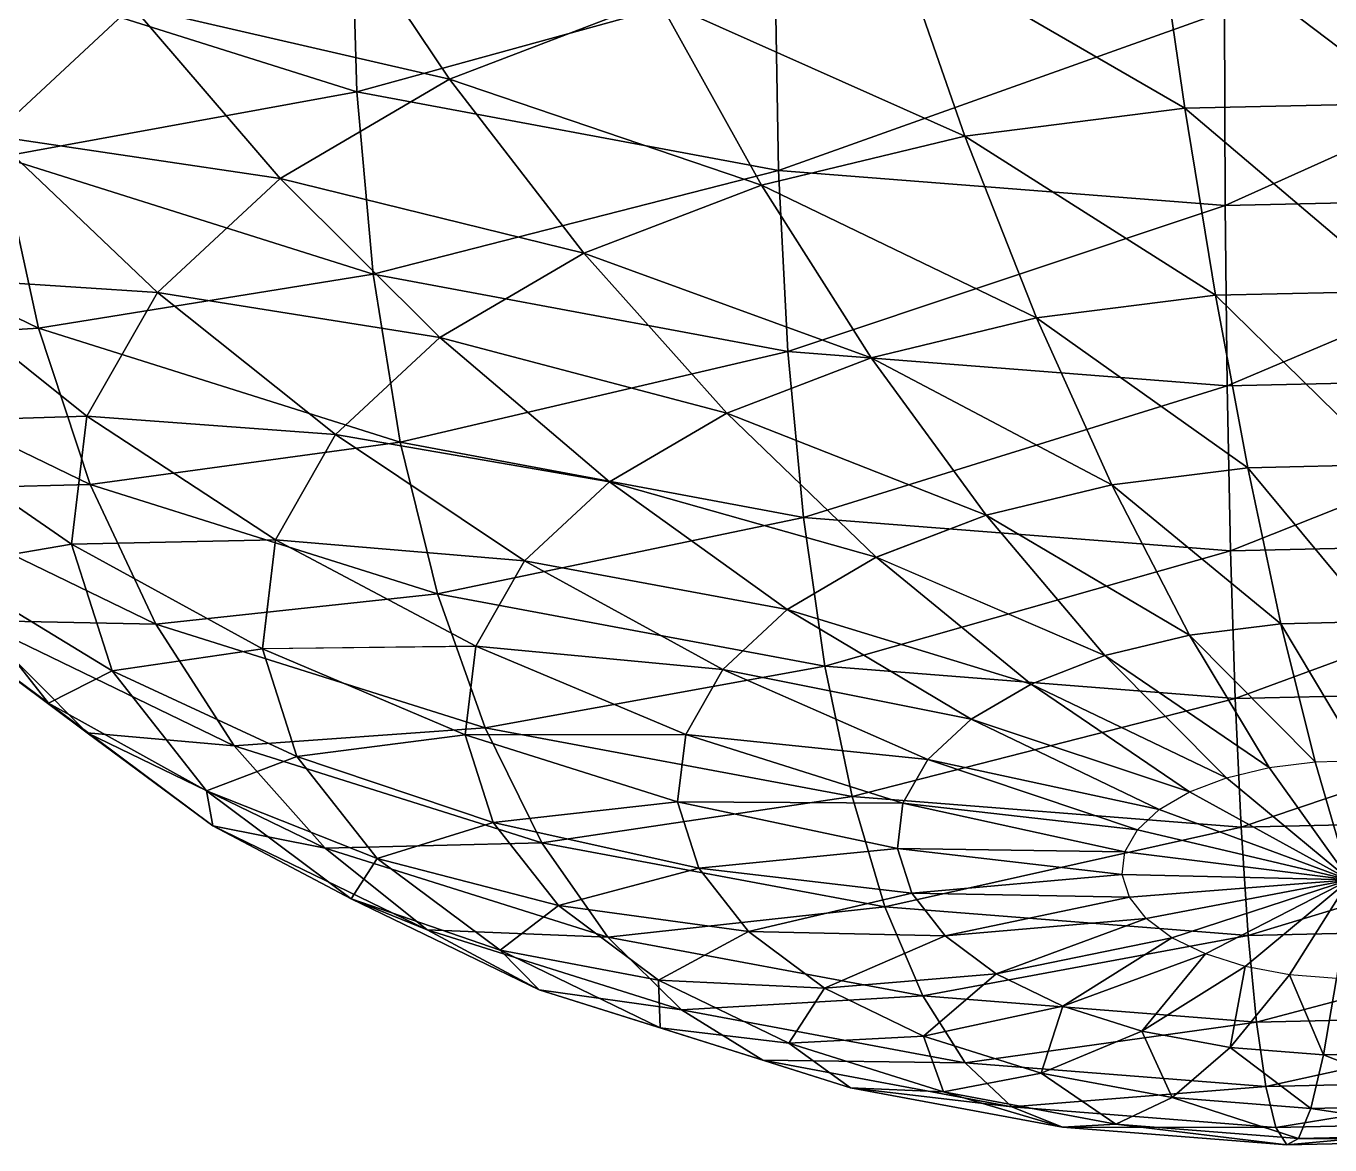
# Model space of a CAD drawing. Header units: metres. Extents: x -186 to 203, y -200 to 189.
# Drawn here: x -136.64 to -96.03, y -133.4 to -98.55 of the extents above; entities that cross this region are included whole.
import ezdxf

# ---------------------------------------------------------------- set-up
doc = ezdxf.new("R2010")
doc.units = ezdxf.units.M

msp = doc.modelspace()

# ---------------------------------------------------------------- linework, layer by layer
for points in [[(-138.12137, -96.88682, -676.1163), (-126.5093, -94.53558, -686.5946), (-126.338974, -100.59678, -682.9073), (-126.338875, -100.59668, -682.90717)], [(-123.450966, -100.20697, -582.5659), (-127.33061, -94.40828, -581.267), (-133.33722, -97.92714, -587.70825), (-133.33711, -97.92704, -587.7081)], [(-116.94937, -97.70938, -577.99414), (-127.33061, -94.40828, -581.267), (-123.450966, -100.20697, -582.5659), (-123.45087, -100.20687, -582.5658)], [(-126.338974, -100.59678, -682.9073), (-126.5093, -94.53558, -686.5946), (-113.303116, -97.003555, -691.11224), (-113.30302, -97.003456, -691.1121)], [(-100.54761, -101.11317, -576.16266), (-101.44832, -94.90059, -572.85266), (-109.50673, -95.914444, -574.7085), (-109.50663, -95.914345, -574.7084)], [(-93.468506, -100.952866, -575.8692), (-93.12633, -94.71214, -572.5077), (-101.44832, -94.90059, -572.85266), (-101.44822, -94.90049, -572.85254)], [(-93.468506, -100.952866, -575.8692), (-101.44832, -94.90059, -572.85266), (-100.54761, -101.11317, -576.16266), (-100.54751, -101.11307, -576.16254)], [(-107.40251, -101.9756, -577.74133), (-109.50673, -95.914444, -574.7085), (-116.94937, -97.70938, -577.99414), (-116.94927, -97.70928, -577.994)], [(-100.54761, -101.11317, -576.16266), (-109.50673, -95.914444, -574.7085), (-107.40251, -101.9756, -577.74133), (-107.40241, -101.9755, -577.7412)], [(-133.33722, -97.92714, -587.70825), (-142.36203, -96.69025, -595.91113), (-137.68655, -101.96783, -595.10474), (-137.68645, -101.96773, -595.1046)], [(-137.41827, -102.626205, -672.00183), (-138.12137, -96.88682, -676.1163), (-126.338974, -100.59678, -682.9073), (-126.338875, -100.59668, -682.90717)], [(-126.338974, -100.59678, -682.9073), (-113.303116, -97.003555, -691.11224), (-113.20514, -103.05122, -687.40015), (-113.20504, -103.051125, -687.4)], [(-113.20514, -103.05122, -687.40015), (-113.303116, -97.003555, -691.11224), (-99.31526, -98.10121, -693.12146), (-99.31516, -98.10111, -693.12134)], [(-113.7336, -103.50247, -580.53625), (-116.94937, -97.70938, -577.99414), (-123.450966, -100.20697, -582.5659), (-123.45087, -100.20687, -582.5658)], [(-107.40251, -101.9756, -577.74133), (-116.94937, -97.70938, -577.99414), (-113.7336, -103.50247, -580.53625), (-113.7335, -103.50237, -580.53613)], [(-99.293915, -104.142876, -689.3984), (-99.31526, -98.10121, -693.12146), (-85.15703, -97.78061, -692.5346), (-85.15693, -97.78051, -692.5345)], [(-99.293915, -104.142876, -689.3984), (-85.15703, -97.78061, -692.5346), (-85.213234, -103.82402, -688.81476), (-85.213135, -103.82392, -688.81464)], [(-128.72736, -103.29805, -588.2241), (-133.33722, -97.92714, -587.70825), (-137.68655, -101.96783, -595.10474), (-137.68645, -101.96773, -595.1046)], [(-123.450966, -100.20697, -582.5659), (-133.33722, -97.92714, -587.70825), (-128.72736, -103.29805, -588.2241), (-128.72725, -103.29795, -588.224)], [(-113.20514, -103.05122, -687.40015), (-99.31526, -98.10121, -693.12146), (-99.293915, -104.142876, -689.3984), (-99.293816, -104.14278, -689.39825)], [(-119.26418, -105.627045, -584.42523), (-123.450966, -100.20697, -582.5659), (-128.72736, -103.29805, -588.2241), (-128.72725, -103.29795, -588.224)], [(-113.7336, -103.50247, -580.53625), (-123.450966, -100.20697, -582.5659), (-119.26418, -105.627045, -584.42523), (-119.264084, -105.626945, -584.4251)], [(-137.41827, -102.626205, -672.00183), (-126.338974, -100.59678, -682.9073), (-125.82987, -106.27508, -678.681), (-125.82977, -106.27498, -678.6809)], [(-125.82987, -106.27508, -678.681), (-126.338974, -100.59678, -682.9073), (-113.20514, -103.05122, -687.40015), (-113.20504, -103.051125, -687.4)], [(-99.59069, -106.93721, -580.1033), (-100.54761, -101.11317, -576.16266), (-107.40251, -101.9756, -577.74133), (-107.40241, -101.9755, -577.7412)], [(-93.83202, -106.80681, -579.86456), (-93.468506, -100.952866, -575.8692), (-100.54761, -101.11317, -576.16266), (-100.54751, -101.11307, -576.16254)], [(-93.83202, -106.80681, -579.86456), (-100.54761, -101.11317, -576.16266), (-99.59069, -106.93721, -580.1033), (-99.59059, -106.93711, -580.10315)], [(-132.54794, -106.84752, -594.7214), (-137.68655, -101.96783, -595.10474), (-140.1885, -106.35376, -603.1331), (-140.1884, -106.35366, -603.133)], [(-128.72736, -103.29805, -588.2241), (-137.68655, -101.96783, -595.10474), (-132.54794, -106.84752, -594.7214), (-132.54784, -106.84742, -594.72125)], [(-105.16697, -107.63878, -581.38745), (-107.40251, -101.9756, -577.74133), (-113.7336, -103.50247, -580.53625), (-113.7335, -103.50237, -580.53613)], [(-99.59069, -106.93721, -580.1033), (-107.40251, -101.9756, -577.74133), (-105.16697, -107.63878, -581.38745), (-105.16687, -107.63868, -581.3873)], [(-145.73769, -103.36706, -659.05975), (-137.41827, -102.626205, -672.00183), (-136.255, -107.96047, -667.46796), (-136.2549, -107.96037, -667.46783)], [(-136.255, -107.96047, -667.46796), (-137.41827, -102.626205, -672.00183), (-125.82987, -106.27508, -678.681), (-125.82977, -106.27498, -678.6809)], [(-125.82987, -106.27508, -678.681), (-113.20514, -103.05122, -687.40015), (-112.91227, -108.68912, -683.0999), (-112.91217, -108.68902, -683.0998)], [(-112.91227, -108.68912, -683.0999), (-113.20514, -103.05122, -687.40015), (-99.293915, -104.142876, -689.3984), (-99.293816, -104.14278, -689.39825)], [(-143.75298, -108.41894, -654.4878), (-145.73769, -103.36706, -659.05975), (-136.255, -107.96047, -667.46796), (-136.2549, -107.96037, -667.46783)], [(-123.75255, -108.25647, -589.2384), (-128.72736, -103.29805, -588.2241), (-132.54794, -106.84752, -594.7214), (-132.54784, -106.84742, -594.72125)], [(-119.26418, -105.627045, -584.42523), (-128.72736, -103.29805, -588.2241), (-123.75255, -108.25647, -589.2384), (-123.75245, -108.25637, -589.2383)], [(-110.31714, -108.880844, -583.6611), (-113.7336, -103.50247, -580.53625), (-119.26418, -105.627045, -584.42523), (-119.264084, -105.626945, -584.4251)], [(-105.16697, -107.63878, -581.38745), (-113.7336, -103.50247, -580.53625), (-110.31714, -108.880844, -583.6611), (-110.31704, -108.880745, -583.66095)], [(-99.23009, -109.762794, -685.06525), (-99.293915, -104.142876, -689.3984), (-85.213234, -103.82402, -688.81476), (-85.213135, -103.82392, -688.81464)], [(-99.23009, -109.762794, -685.06525), (-85.213234, -103.82402, -688.81476), (-85.38124, -109.44919, -684.4912), (-85.38114, -109.44909, -684.4911)], [(-112.91227, -108.68912, -683.0999), (-99.293915, -104.142876, -689.3984), (-99.23009, -109.762794, -685.06525), (-99.22999, -109.762695, -685.0651)], [(-114.81612, -110.60913, -586.82465), (-119.26418, -105.627045, -584.42523), (-123.75255, -108.25647, -589.2384), (-123.75245, -108.25637, -589.2383)], [(-110.31714, -108.880844, -583.6611), (-119.26418, -105.627045, -584.42523), (-114.81612, -110.60913, -586.82465), (-114.81602, -110.60903, -586.8245)], [(-134.74574, -110.70026, -601.77374), (-140.1885, -106.35376, -603.1331), (-140.73376, -110.893234, -611.44257), (-140.73366, -110.893135, -611.44244)], [(-132.54794, -106.84752, -594.7214), (-140.1885, -106.35376, -603.1331), (-134.74574, -110.70026, -601.77374), (-134.74564, -110.70016, -601.7736)], [(-136.255, -107.96047, -667.46796), (-125.82987, -106.27508, -678.681), (-124.98756, -111.50829, -673.9622), (-124.98746, -111.508194, -673.9621)], [(-124.98756, -111.50829, -673.9622), (-125.82987, -106.27508, -678.681), (-112.91227, -108.68912, -683.0999), (-112.91217, -108.68902, -683.0998)], [(-94.21292, -112.209816, -584.44995), (-93.83202, -106.80681, -579.86456), (-99.59069, -106.93721, -580.1033), (-99.59059, -106.93711, -580.10315)], [(-127.00253, -111.27583, -594.76526), (-132.54794, -106.84752, -594.7214), (-134.74574, -110.70026, -601.77374), (-134.74564, -110.70016, -601.7736)], [(-123.75255, -108.25647, -589.2384), (-132.54794, -106.84752, -594.7214), (-127.00253, -111.27583, -594.76526), (-127.00243, -111.275734, -594.76514)], [(-98.58805, -112.30889, -584.6313), (-99.59069, -106.93721, -580.1033), (-105.16697, -107.63878, -581.38745), (-105.16687, -107.63868, -581.3873)], [(-94.21292, -112.209816, -584.44995), (-99.59069, -106.93721, -580.1033), (-98.58805, -112.30889, -584.6313), (-98.58795, -112.30879, -584.63116)], [(-143.75298, -108.41894, -654.4878), (-136.255, -107.96047, -667.46796), (-134.64432, -112.831184, -662.56433), (-134.64421, -112.831085, -662.5642)], [(-134.64432, -112.831184, -662.56433), (-136.255, -107.96047, -667.46796), (-124.98756, -111.50829, -673.9622), (-124.98746, -111.508194, -673.9621)], [(-102.824615, -112.8419, -585.607), (-105.16697, -107.63878, -581.38745), (-110.31714, -108.880844, -583.6611), (-110.31704, -108.880745, -583.66095)], [(-98.58805, -112.30889, -584.6313), (-105.16697, -107.63878, -581.38745), (-102.824615, -112.8419, -585.607), (-102.82452, -112.841805, -585.6069)], [(-141.2387, -113.00224, -649.6883), (-143.75298, -108.41894, -654.4878), (-134.64432, -112.831184, -662.56433), (-134.64421, -112.831085, -662.5642)], [(-118.467285, -112.74809, -590.74), (-123.75255, -108.25647, -589.2384), (-127.00253, -111.27583, -594.76526), (-127.00243, -111.275734, -594.76514)], [(-114.81612, -110.60913, -586.82465), (-123.75255, -108.25647, -589.2384), (-118.467285, -112.74809, -590.74), (-118.467186, -112.74799, -590.73987)], [(-124.98756, -111.50829, -673.9622), (-112.91227, -108.68912, -683.0999), (-112.42773, -113.85547, -678.25867), (-112.42763, -113.85537, -678.25854)], [(-112.42773, -113.85547, -678.25867), (-112.91227, -108.68912, -683.0999), (-99.23009, -109.762794, -685.06525), (-99.22999, -109.762695, -685.0651)], [(-106.73744, -113.78556, -587.33435), (-110.31714, -108.880844, -583.6611), (-114.81612, -110.60913, -586.82465), (-114.81602, -110.60903, -586.8245)], [(-102.824615, -112.8419, -585.607), (-110.31714, -108.880844, -583.6611), (-106.73744, -113.78556, -587.33435), (-106.73734, -113.78546, -587.3342)], [(-99.12449, -114.89941, -680.1696), (-99.23009, -109.762794, -685.06525), (-85.38124, -109.44919, -684.4912), (-85.38114, -109.44909, -684.4911)], [(-99.12449, -114.89941, -680.1696), (-85.38124, -109.44919, -684.4912), (-85.65921, -114.5945, -679.61145), (-85.65911, -114.5944, -679.6113)], [(-112.42773, -113.85547, -678.25867), (-99.23009, -109.762794, -685.06525), (-99.12449, -114.89941, -680.1696), (-99.12439, -114.89931, -680.1695)], [(-134.74574, -110.70026, -601.77374), (-140.73376, -110.893234, -611.44257), (-135.22472, -114.687874, -609.07306), (-135.22461, -114.687775, -609.07294)], [(-128.8721, -114.55316, -600.7644), (-134.74574, -110.70026, -601.77374), (-135.22472, -114.687874, -609.07306), (-135.22461, -114.687775, -609.07294)], [(-127.00253, -111.27583, -594.76526), (-134.74574, -110.70026, -601.77374), (-128.8721, -114.55316, -600.7644), (-128.872, -114.55306, -600.7643)], [(-110.15553, -115.09862, -589.73785), (-114.81612, -110.60913, -586.82465), (-118.467285, -112.74809, -590.74), (-118.467186, -112.74799, -590.73987)], [(-106.73744, -113.78556, -587.33435), (-114.81612, -110.60913, -586.82465), (-110.15553, -115.09862, -589.73785), (-110.15543, -115.09852, -589.73773)], [(-135.22472, -114.687874, -609.07306), (-140.73376, -110.893234, -611.44257), (-139.2985, -115.387856, -619.6699), (-139.29839, -115.38776, -619.6698)], [(-121.11105, -115.20427, -595.236), (-127.00253, -111.27583, -594.76526), (-128.8721, -114.55316, -600.7644), (-128.872, -114.55306, -600.7643)], [(-118.467285, -112.74809, -590.74), (-127.00253, -111.27583, -594.76526), (-121.11105, -115.20427, -595.236), (-121.110954, -115.20417, -595.2359)], [(-134.64432, -112.831184, -662.56433), (-124.98756, -111.50829, -673.9622), (-123.82127, -116.239075, -668.8024), (-123.821175, -116.238976, -668.8023)], [(-123.82127, -116.239075, -668.8024), (-124.98756, -111.50829, -673.9622), (-112.42773, -113.85547, -678.25867), (-112.42763, -113.85537, -678.25854)], [(-97.550674, -117.16939, -589.6972), (-98.58805, -112.30889, -584.6313), (-102.824615, -112.8419, -585.607), (-102.82452, -112.841805, -585.6069)], [(-94.60702, -117.10273, -589.5752), (-94.21292, -112.209816, -584.44995), (-98.58805, -112.30889, -584.6313), (-98.58795, -112.30879, -584.63116)], [(-94.60702, -117.10273, -589.5752), (-98.58805, -112.30889, -584.6313), (-97.550674, -117.16939, -589.6972), (-97.550575, -117.16929, -589.6971)], [(-141.2387, -113.00224, -649.6883), (-134.64432, -112.831184, -662.56433), (-132.60384, -117.184975, -657.3447), (-132.60373, -117.184875, -657.3446)], [(-132.60384, -117.184975, -657.3447), (-134.64432, -112.831184, -662.56433), (-123.82127, -116.239075, -668.8024), (-123.821175, -116.238976, -668.8023)], [(-112.92949, -116.723694, -592.7125), (-118.467285, -112.74809, -590.74), (-121.11105, -115.20427, -595.236), (-121.110954, -115.20417, -595.2359)], [(-110.15553, -115.09862, -589.73785), (-118.467285, -112.74809, -590.74), (-112.92949, -116.723694, -592.7125), (-112.92939, -116.723595, -592.7124)], [(-100.4011, -117.528, -590.35364), (-102.824615, -112.8419, -585.607), (-106.73744, -113.78556, -587.33435), (-106.73734, -113.78546, -587.3342)], [(-97.550674, -117.16939, -589.6972), (-102.824615, -112.8419, -585.607), (-100.4011, -117.528, -590.35364), (-100.401, -117.5279, -590.3535)], [(-138.22238, -117.06673, -644.7138), (-141.2387, -113.00224, -649.6883), (-132.60384, -117.184975, -657.3447), (-132.60373, -117.184875, -657.3446)], [(-123.82127, -116.239075, -668.8024), (-112.42773, -113.85547, -678.25867), (-111.75682, -118.493675, -672.92944), (-111.75672, -118.493576, -672.9293)], [(-111.75682, -118.493675, -672.92944), (-112.42773, -113.85547, -678.25867), (-99.12449, -114.89941, -680.1696), (-99.12439, -114.89931, -680.1695)], [(-103.033714, -118.16292, -591.5158), (-106.73744, -113.78556, -587.33435), (-110.15553, -115.09862, -589.73785), (-110.15543, -115.09852, -589.73773)], [(-100.4011, -117.528, -590.35364), (-106.73744, -113.78556, -587.33435), (-103.033714, -118.16292, -591.5158), (-103.033615, -118.16282, -591.5157)], [(-135.22472, -114.687874, -609.07306), (-139.2985, -115.387856, -619.6699), (-133.96391, -118.636086, -616.3002), (-133.9638, -118.63599, -616.30005)], [(-128.8721, -114.55316, -600.7644), (-135.22472, -114.687874, -609.07306), (-129.27954, -117.94524, -606.9736), (-129.27943, -117.94514, -606.97345)], [(-129.27954, -117.94524, -606.9736), (-135.22472, -114.687874, -609.07306), (-133.96391, -118.636086, -616.3002), (-133.9638, -118.63599, -616.30005)], [(-122.6319, -117.870285, -600.11615), (-128.8721, -114.55316, -600.7644), (-129.27954, -117.94524, -606.9736), (-129.27943, -117.94514, -606.97345)], [(-121.11105, -115.20427, -595.236), (-128.8721, -114.55316, -600.7644), (-122.6319, -117.870285, -600.11615), (-122.6318, -117.870186, -600.116)], [(-111.75682, -118.493675, -672.92944), (-99.12449, -114.89941, -680.1696), (-98.97828, -119.49644, -674.765), (-98.97818, -119.49634, -674.7649)], [(-98.97828, -119.49644, -674.765), (-99.12449, -114.89941, -680.1696), (-85.65921, -114.5945, -679.61145), (-85.65911, -114.5944, -679.6113)], [(-98.97828, -119.49644, -674.765), (-85.65921, -114.5945, -679.61145), (-86.04408, -119.203545, -674.2289), (-86.04398, -119.203445, -674.22876)], [(-114.938095, -118.58976, -596.12836), (-121.11105, -115.20427, -595.236), (-122.6319, -117.870285, -600.11615), (-122.6318, -117.870186, -600.116)], [(-112.92949, -116.723694, -592.7125), (-121.11105, -115.20427, -595.236), (-114.938095, -118.58976, -596.12836), (-114.937996, -118.58966, -596.12823)], [(-105.33346, -119.04636, -593.133), (-110.15553, -115.09862, -589.73785), (-112.92949, -116.723694, -592.7125), (-112.92939, -116.723595, -592.7124)], [(-103.033714, -118.16292, -591.5158), (-110.15553, -115.09862, -589.73785), (-105.33346, -119.04636, -593.133), (-105.33336, -119.04626, -593.1329)], [(-139.2985, -115.387856, -619.6699), (-140.42828, -116.31852, -631.84045), (-135.94537, -119.641205, -627.4556), (-135.94527, -119.641106, -627.4555)], [(-133.96391, -118.636086, -616.3002), (-139.2985, -115.387856, -619.6699), (-135.94537, -119.641205, -627.4556), (-135.94527, -119.641106, -627.4555)], [(-140.42828, -116.31852, -631.84045), (-138.22238, -117.06673, -644.7138), (-134.7371, -120.5679, -639.6189), (-134.737, -120.5678, -639.6188)], [(-135.94537, -119.641205, -627.4556), (-140.42828, -116.31852, -631.84045), (-134.7371, -120.5679, -639.6189), (-134.737, -120.5678, -639.6188)], [(-132.60384, -117.184975, -657.3447), (-123.82127, -116.239075, -668.8024), (-122.34378, -120.41559, -663.2583), (-122.34368, -120.41549, -663.2582)], [(-122.34378, -120.41559, -663.2583), (-123.82127, -116.239075, -668.8024), (-111.75682, -118.493675, -672.92944), (-111.75672, -118.493576, -672.9293)], [(-107.19982, -120.13974, -595.1344), (-112.92949, -116.723694, -592.7125), (-114.938095, -118.58976, -596.12836), (-114.937996, -118.58966, -596.12823)], [(-105.33346, -119.04636, -593.133), (-112.92949, -116.723694, -592.7125), (-107.19982, -120.13974, -595.1344), (-107.19972, -120.13964, -595.1343)], [(-138.22238, -117.06673, -644.7138), (-132.60384, -117.184975, -657.3447), (-130.15594, -120.97412, -651.8663), (-130.15584, -120.97402, -651.86615)], [(-134.7371, -120.5679, -639.6189), (-138.22238, -117.06673, -644.7138), (-130.15594, -120.97412, -651.8663), (-130.15584, -120.97402, -651.86615)], [(-130.15594, -120.97412, -651.8663), (-132.60384, -117.184975, -657.3447), (-122.34378, -120.41559, -663.2583), (-122.34368, -120.41549, -663.2582)], [(-96.48992, -121.46541, -595.24536), (-97.550674, -117.16939, -589.6972), (-100.4011, -117.528, -590.35364), (-100.401, -117.5279, -590.3535)], [(-95.00999, -121.4319, -595.184), (-94.60702, -117.10273, -589.5752), (-97.550674, -117.16939, -589.6972), (-97.550575, -117.16929, -589.6971)], [(-95.00999, -121.4319, -595.184), (-97.550674, -117.16939, -589.6972), (-96.48992, -121.46541, -595.24536), (-96.48982, -121.46531, -595.24524)], [(-97.92299, -121.645706, -595.57544), (-100.4011, -117.528, -590.35364), (-103.033714, -118.16292, -591.5158), (-103.033615, -118.16282, -591.5157)], [(-96.48992, -121.46541, -595.24536), (-100.4011, -117.528, -590.35364), (-97.92299, -121.645706, -595.57544), (-97.92289, -121.64561, -595.5753)], [(-129.27954, -117.94524, -606.9736), (-133.96391, -118.636086, -616.3002), (-128.20703, -121.303795, -613.12134), (-128.20692, -121.303696, -613.1212)], [(-122.6319, -117.870285, -600.11615), (-129.27954, -117.94524, -606.9736), (-122.96333, -120.62965, -605.1671), (-122.963234, -120.62955, -605.167)], [(-122.96333, -120.62965, -605.1671), (-129.27954, -117.94524, -606.9736), (-128.20703, -121.303795, -613.12134), (-128.20692, -121.303696, -613.1212)], [(-116.09355, -120.615265, -599.836), (-122.6319, -117.870285, -600.11615), (-122.96333, -120.62965, -605.1671), (-122.963234, -120.62955, -605.167)], [(-114.938095, -118.58976, -596.12836), (-122.6319, -117.870285, -600.11615), (-116.09355, -120.615265, -599.836), (-116.09345, -120.615166, -599.8359)], [(-99.246544, -121.964905, -596.1597), (-103.033714, -118.16292, -591.5158), (-105.33346, -119.04636, -593.133), (-105.33336, -119.04626, -593.1329)], [(-97.92299, -121.645706, -595.57544), (-103.033714, -118.16292, -591.5158), (-99.246544, -121.964905, -596.1597), (-99.246445, -121.964806, -596.1596)], [(-122.34378, -120.41559, -663.2583), (-111.75682, -118.493675, -672.92944), (-110.90689, -122.55292, -667.17065), (-110.90679, -122.55282, -667.17053)], [(-108.55124, -121.395256, -597.4326), (-114.938095, -118.58976, -596.12836), (-116.09355, -120.615265, -599.836), (-116.09345, -120.615166, -599.8359)], [(-107.19982, -120.13974, -595.1344), (-114.938095, -118.58976, -596.12836), (-108.55124, -121.395256, -597.4326), (-108.55114, -121.39516, -597.4325)], [(-110.90689, -122.55292, -667.17065), (-111.75682, -118.493675, -672.92944), (-98.97828, -119.49644, -674.765), (-98.97818, -119.49634, -674.7649)], [(-133.96391, -118.636086, -616.3002), (-135.94537, -119.641205, -627.4556), (-131.01843, -122.37236, -623.1394), (-131.01833, -122.37226, -623.1393)], [(-128.20703, -121.303795, -613.12134), (-133.96391, -118.636086, -616.3002), (-131.01843, -122.37236, -623.1394), (-131.01833, -122.37226, -623.1393)], [(-100.40275, -122.409065, -596.9727), (-105.33346, -119.04636, -593.133), (-107.19982, -120.13974, -595.1344), (-107.19972, -120.13964, -595.1343)], [(-99.246544, -121.964905, -596.1597), (-105.33346, -119.04636, -593.133), (-100.40275, -122.409065, -596.9727), (-100.40265, -122.408966, -596.9726)], [(-98.79305, -123.50352, -668.9107), (-98.97828, -119.49644, -674.765), (-86.04408, -119.203545, -674.2289), (-86.04398, -119.203445, -674.22876)], [(-98.79305, -123.50352, -668.9107), (-86.04408, -119.203545, -674.2289), (-86.53166, -123.22586, -668.40247), (-86.53156, -123.22576, -668.40234)], [(-135.94537, -119.641205, -627.4556), (-134.7371, -120.5679, -639.6189), (-130.82101, -123.46737, -634.45935), (-130.8209, -123.46727, -634.4592)], [(-131.01843, -122.37236, -623.1394), (-135.94537, -119.641205, -627.4556), (-130.82101, -123.46737, -634.45935), (-130.8209, -123.46727, -634.4592)], [(-110.90689, -122.55292, -667.17065), (-98.97828, -119.49644, -674.765), (-98.79305, -123.50352, -668.9107), (-98.79295, -123.50342, -668.9106)], [(-101.34107, -122.95876, -597.97894), (-107.19982, -120.13974, -595.1344), (-108.55124, -121.395256, -597.4326), (-108.55114, -121.39516, -597.4325)], [(-100.40275, -122.409065, -596.9727), (-107.19982, -120.13974, -595.1344), (-101.34107, -122.95876, -597.97894), (-101.34097, -122.958664, -597.9788)], [(-134.7371, -120.5679, -639.6189), (-130.15594, -120.97412, -651.8663), (-127.327446, -124.15714, -646.18896), (-127.32735, -124.15704, -646.18884)], [(-130.82101, -123.46737, -634.45935), (-134.7371, -120.5679, -639.6189), (-127.327446, -124.15714, -646.18896), (-127.32735, -124.15704, -646.18884)], [(-130.15594, -120.97412, -651.8663), (-122.34378, -120.41559, -663.2583), (-120.57128, -123.99208, -657.39056), (-120.57118, -123.99198, -657.39044)], [(-116.09355, -120.615265, -599.836), (-122.96333, -120.62965, -605.1671), (-116.34536, -122.711685, -603.67346), (-116.34526, -122.711586, -603.67334)], [(-120.57128, -123.99208, -657.39056), (-122.34378, -120.41559, -663.2583), (-110.90689, -122.55292, -667.17065), (-110.90679, -122.55282, -667.17053)], [(-109.32865, -122.75804, -599.9272), (-116.09355, -120.615265, -599.836), (-116.34536, -122.711685, -603.67346), (-116.34526, -122.711586, -603.67334)], [(-108.55124, -121.395256, -597.4326), (-116.09355, -120.615265, -599.836), (-109.32865, -122.75804, -599.9272), (-109.32855, -122.75794, -599.92706)], [(-127.327446, -124.15714, -646.18896), (-130.15594, -120.97412, -651.8663), (-120.57128, -123.99208, -657.39056), (-120.57118, -123.99198, -657.39044)], [(-122.96333, -120.62965, -605.1671), (-128.20703, -121.303795, -613.12134), (-122.09089, -123.36174, -610.16815), (-122.09079, -123.36164, -610.168)], [(-116.34536, -122.711685, -603.67346), (-122.96333, -120.62965, -605.1671), (-122.09089, -123.36174, -610.16815), (-122.09079, -123.36164, -610.168)], [(-128.20703, -121.303795, -613.12134), (-131.01843, -122.37236, -623.1394), (-125.70146, -124.482056, -618.9391), (-125.70136, -124.48196, -618.93896)], [(-122.09089, -123.36174, -610.16815), (-128.20703, -121.303795, -613.12134), (-125.70146, -124.482056, -618.9391), (-125.70136, -124.48196, -618.93896)], [(-102.02051, -123.58998, -599.1344), (-108.55124, -121.395256, -597.4326), (-109.32865, -122.75804, -599.9272), (-109.32855, -122.75794, -599.92706)], [(-101.34107, -122.95876, -597.97894), (-108.55124, -121.395256, -597.4326), (-102.02051, -123.58998, -599.1344), (-102.02041, -123.58988, -599.1343)], [(-95.00999, -121.4319, -595.184), (-95.41742, -125.14992, -601.2151), (-96.48992, -121.46541, -595.24536), (-96.48982, -121.46531, -595.24524)], [(-97.92299, -121.645706, -595.57544), (-95.41742, -125.14992, -601.2151), (-99.246544, -121.964905, -596.1597), (-99.246445, -121.964806, -596.1596)], [(-96.48992, -121.46541, -595.24536), (-95.41742, -125.14992, -601.2151), (-97.92299, -121.645706, -595.57544), (-97.92289, -121.64561, -595.5753)], [(-99.246544, -121.964905, -596.1597), (-95.41742, -125.14992, -601.2151), (-100.40275, -122.409065, -596.9727), (-100.40265, -122.408966, -596.9726)], [(-131.01843, -122.37236, -623.1394), (-130.82101, -123.46737, -634.45935), (-126.517044, -125.73338, -629.2917), (-126.516945, -125.733284, -629.29156)], [(-125.70146, -124.482056, -618.9391), (-131.01843, -122.37236, -623.1394), (-126.517044, -125.73338, -629.2917), (-126.516945, -125.733284, -629.29156)], [(-120.57128, -123.99208, -657.39056), (-110.90689, -122.55292, -667.17065), (-109.88725, -125.98871, -661.04535), (-109.88715, -125.98861, -661.0452)], [(-109.88725, -125.98871, -661.04535), (-110.90689, -122.55292, -667.17065), (-98.79305, -123.50352, -668.9107), (-98.79295, -123.50342, -668.9106)], [(-100.40275, -122.409065, -596.9727), (-95.41742, -125.14992, -601.2151), (-101.34107, -122.95876, -597.97894), (-101.34097, -122.958664, -597.9788)], [(-116.34536, -122.711685, -603.67346), (-122.09089, -123.36174, -610.16815), (-115.68252, -124.787384, -607.473), (-115.68242, -124.787285, -607.4729)], [(-109.32865, -122.75804, -599.9272), (-116.34536, -122.711685, -603.67346), (-109.49807, -124.16855, -602.5091), (-109.49797, -124.16845, -602.509)], [(-109.49807, -124.16855, -602.5091), (-116.34536, -122.711685, -603.67346), (-115.68252, -124.787384, -607.473), (-115.68242, -124.787285, -607.4729)], [(-102.411354, -124.27513, -600.38855), (-109.32865, -122.75804, -599.9272), (-109.49807, -124.16855, -602.5091), (-109.49797, -124.16845, -602.509)], [(-102.02051, -123.58998, -599.1344), (-109.32865, -122.75804, -599.9272), (-102.411354, -124.27513, -600.38855), (-102.411255, -124.27503, -600.3884)], [(-101.34107, -122.95876, -597.97894), (-95.41742, -125.14992, -601.2151), (-102.02051, -123.58998, -599.1344), (-102.02041, -123.58988, -599.1343)], [(-130.82101, -123.46737, -634.45935), (-127.327446, -124.15714, -646.18896), (-124.14934, -126.699135, -640.37506), (-124.14924, -126.699036, -640.37494)], [(-126.517044, -125.73338, -629.2917), (-130.82101, -123.46737, -634.45935), (-124.14934, -126.699135, -640.37506), (-124.14924, -126.699036, -640.37494)], [(-122.09089, -123.36174, -610.16815), (-125.70146, -124.482056, -618.9391), (-120.05267, -125.947174, -614.90076), (-120.052574, -125.947075, -614.90063)], [(-115.68252, -124.787384, -607.473), (-122.09089, -123.36174, -610.16815), (-120.05267, -125.947174, -614.90076), (-120.052574, -125.947075, -614.90063)], [(-98.57084, -126.87673, -662.6709), (-98.79305, -123.50352, -668.9107), (-86.53166, -123.22586, -668.40247), (-86.53156, -123.22576, -668.40234)], [(-98.57084, -126.87673, -662.6709), (-86.53166, -123.22586, -668.40247), (-87.11659, -126.617355, -662.1961), (-87.11649, -126.617256, -662.196)], [(-109.88725, -125.98871, -661.04535), (-98.79305, -123.50352, -668.9107), (-98.57084, -126.87673, -662.6709), (-98.57074, -126.87663, -662.6708)], [(-102.02051, -123.58998, -599.1344), (-95.41742, -125.14992, -601.2151), (-102.411354, -124.27513, -600.38855), (-102.411255, -124.27503, -600.3884)], [(-127.327446, -124.15714, -646.18896), (-120.57128, -123.99208, -657.39056), (-118.52319, -126.92937, -651.2635), (-118.523094, -126.92927, -651.26337)], [(-124.14934, -126.699135, -640.37506), (-127.327446, -124.15714, -646.18896), (-118.52319, -126.92937, -651.2635), (-118.523094, -126.92927, -651.26337)], [(-118.52319, -126.92937, -651.2635), (-120.57128, -123.99208, -657.39056), (-109.88725, -125.98871, -661.04535), (-109.88715, -125.98861, -661.0452)], [(-109.49807, -124.16855, -602.5091), (-115.68252, -124.787384, -607.473), (-109.0521, -125.56512, -605.0655), (-109.052, -125.56502, -605.06537)], [(-102.411354, -124.27513, -600.38855), (-109.49807, -124.16855, -602.5091), (-102.49653, -124.98427, -601.6866), (-102.49643, -124.98417, -601.68646)], [(-102.49653, -124.98427, -601.6866), (-109.49807, -124.16855, -602.5091), (-109.0521, -125.56512, -605.0655), (-109.052, -125.56502, -605.06537)], [(-102.411354, -124.27513, -600.38855), (-95.41742, -125.14992, -601.2151), (-102.49653, -124.98427, -601.6866), (-102.49643, -124.98417, -601.68646)], [(-125.70146, -124.482056, -618.9391), (-126.517044, -125.73338, -629.2917), (-121.872345, -127.34111, -624.1726), (-121.872246, -127.34101, -624.1725)], [(-120.05267, -125.947174, -614.90076), (-125.70146, -124.482056, -618.9391), (-121.872345, -127.34111, -624.1726), (-121.872246, -127.34101, -624.1725)], [(-115.68252, -124.787384, -607.473), (-120.05267, -125.947174, -614.90076), (-114.13399, -126.75166, -611.0686), (-114.13389, -126.751564, -611.0685)], [(-109.0521, -125.56512, -605.0655), (-115.68252, -124.787384, -607.473), (-114.13399, -126.75166, -611.0686), (-114.13389, -126.751564, -611.0685)], [(-102.49653, -124.98427, -601.6866), (-109.0521, -125.56512, -605.0655), (-102.272316, -125.6864, -602.97186), (-102.27222, -125.6863, -602.97174)], [(-102.49653, -124.98427, -601.6866), (-95.41742, -125.14992, -601.2151), (-102.272316, -125.6864, -602.97186), (-102.27222, -125.6863, -602.97174)], [(-102.272316, -125.6864, -602.97186), (-95.41742, -125.14992, -601.2151), (-101.74851, -126.35084, -604.1881), (-101.74841, -126.35074, -604.188)], [(-101.74851, -126.35084, -604.1881), (-95.41742, -125.14992, -601.2151), (-100.948006, -126.94854, -605.28217), (-100.94791, -126.94844, -605.28204)], [(-100.948006, -126.94854, -605.28217), (-95.41742, -125.14992, -601.2151), (-99.905785, -127.4534, -606.2063), (-99.905685, -127.4533, -606.2062)], [(-99.905785, -127.4534, -606.2063), (-95.41742, -125.14992, -601.2151), (-98.667404, -127.84332, -606.9201), (-98.667305, -127.84322, -606.92)], [(-98.667404, -127.84332, -606.9201), (-95.41742, -125.14992, -601.2151), (-97.28699, -128.1013, -607.3923), (-97.28689, -128.1012, -607.39215)], [(-97.28699, -128.1013, -607.3923), (-95.41742, -125.14992, -601.2151), (-95.82485, -128.21603, -607.6023), (-95.82475, -128.21593, -607.6022)], [(-126.517044, -125.73338, -629.2917), (-124.14934, -126.699135, -640.37506), (-120.65643, -128.57227, -634.4882), (-120.656334, -128.57216, -634.4881)], [(-121.872345, -127.34111, -624.1726), (-126.517044, -125.73338, -629.2917), (-120.65643, -128.57227, -634.4882), (-120.656334, -128.57216, -634.4881)], [(-109.0521, -125.56512, -605.0655), (-114.13399, -126.75166, -611.0686), (-108.01023, -126.88672, -607.4846), (-108.01013, -126.88662, -607.4845)], [(-102.272316, -125.6864, -602.97186), (-109.0521, -125.56512, -605.0655), (-108.01023, -126.88672, -607.4846), (-108.01013, -126.88662, -607.4845)], [(-102.272316, -125.6864, -602.97186), (-108.01023, -126.88672, -607.4846), (-101.74851, -126.35084, -604.1881), (-101.74841, -126.35074, -604.188)], [(-120.05267, -125.947174, -614.90076), (-121.872345, -127.34111, -624.1726), (-116.93779, -128.27293, -619.158), (-116.93769, -128.27283, -619.1579)], [(-114.13399, -126.75166, -611.0686), (-120.05267, -125.947174, -614.90076), (-116.93779, -128.27293, -619.158), (-116.93769, -128.27283, -619.1579)], [(-118.52319, -126.92937, -651.2635), (-109.88725, -125.98871, -661.04535), (-108.709076, -128.76343, -654.6207), (-108.70898, -128.76332, -654.6206)], [(-108.709076, -128.76343, -654.6207), (-109.88725, -125.98871, -661.04535), (-98.57084, -126.87673, -662.6709), (-98.57074, -126.87663, -662.6708)], [(-124.14934, -126.699135, -640.37506), (-118.52319, -126.92937, -651.2635), (-116.22195, -129.19525, -644.9442), (-116.22185, -129.19514, -644.9441)], [(-120.65643, -128.57227, -634.4882), (-124.14934, -126.699135, -640.37506), (-116.22195, -129.19525, -644.9442), (-116.22185, -129.19514, -644.9441)], [(-101.74851, -126.35084, -604.1881), (-108.01023, -126.88672, -607.4846), (-106.41799, -128.07558, -609.6608), (-106.41789, -128.07547, -609.6607)], [(-101.74851, -126.35084, -604.1881), (-106.41799, -128.07558, -609.6608), (-100.948006, -126.94854, -605.28217), (-100.94791, -126.94844, -605.28204)], [(-98.31408, -129.57915, -656.1139), (-98.57084, -126.87673, -662.6709), (-87.11659, -126.617355, -662.1961), (-87.11649, -126.617256, -662.196)], [(-98.31408, -129.57915, -656.1139), (-87.11659, -126.617355, -662.1961), (-87.792465, -129.3409, -655.67773), (-87.792366, -129.34079, -655.6776)], [(-116.22195, -129.19525, -644.9442), (-118.52319, -126.92937, -651.2635), (-108.709076, -128.76343, -654.6207), (-108.70898, -128.76332, -654.6206)], [(-114.13399, -126.75166, -611.0686), (-116.93779, -128.27293, -619.158), (-111.76746, -128.51865, -614.3031), (-111.767365, -128.51854, -614.303)], [(-108.01023, -126.88672, -607.4846), (-114.13399, -126.75166, -611.0686), (-111.76746, -128.51865, -614.3031), (-111.767365, -128.51854, -614.303)], [(-108.01023, -126.88672, -607.4846), (-111.76746, -128.51865, -614.3031), (-106.41799, -128.07558, -609.6608), (-106.41789, -128.07547, -609.6607)], [(-108.709076, -128.76343, -654.6207), (-98.57084, -126.87673, -662.6709), (-98.31408, -129.57915, -656.1139), (-98.31398, -129.57904, -656.1138)], [(-100.948006, -126.94854, -605.28217), (-106.41799, -128.07558, -609.6608), (-104.34497, -129.07974, -611.49896), (-104.34487, -129.07964, -611.49884)], [(-100.948006, -126.94854, -605.28217), (-104.34497, -129.07974, -611.49896), (-99.905785, -127.4534, -606.2063), (-99.905685, -127.4533, -606.2062)], [(-121.872345, -127.34111, -624.1726), (-120.65643, -128.57227, -634.4882), (-116.88701, -129.75601, -628.593), (-116.88691, -129.7559, -628.5929)], [(-116.93779, -128.27293, -619.158), (-121.872345, -127.34111, -624.1726), (-116.88701, -129.75601, -628.593), (-116.88691, -129.7559, -628.5929)], [(-99.905785, -127.4534, -606.2063), (-104.34497, -129.07974, -611.49896), (-101.88178, -129.85535, -612.91864), (-101.88168, -129.85524, -612.9185)], [(-99.905785, -127.4534, -606.2063), (-101.88178, -129.85535, -612.91864), (-98.667404, -127.84332, -606.9201), (-98.667305, -127.84322, -606.92)], [(-98.667404, -127.84332, -606.9201), (-101.88178, -129.85535, -612.91864), (-99.13606, -130.36847, -613.8579), (-99.13596, -130.36836, -613.8578)], [(-98.667404, -127.84332, -606.9201), (-99.13606, -130.36847, -613.8579), (-97.28699, -128.1013, -607.3923), (-97.28689, -128.1012, -607.39215)], [(-116.93779, -128.27293, -619.158), (-116.88701, -129.75601, -628.593), (-112.882355, -130.2374, -622.75397), (-112.882256, -130.23729, -622.75385)], [(-111.76746, -128.51865, -614.3031), (-116.93779, -128.27293, -619.158), (-112.882355, -130.2374, -622.75397), (-112.882256, -130.23729, -622.75385)], [(-106.41799, -128.07558, -609.6608), (-111.76746, -128.51865, -614.3031), (-108.686356, -130.01114, -617.03503), (-108.68626, -130.01103, -617.0349)], [(-106.41799, -128.07558, -609.6608), (-108.686356, -130.01114, -617.03503), (-104.34497, -129.07974, -611.49896), (-104.34487, -129.07964, -611.49884)], [(-97.28699, -128.1013, -607.3923), (-99.13606, -130.36847, -613.8579), (-96.22783, -130.59668, -614.2757), (-96.22773, -130.59657, -614.2756)], [(-97.28699, -128.1013, -607.3923), (-96.22783, -130.59668, -614.2757), (-95.82485, -128.21603, -607.6023), (-95.82475, -128.21593, -607.6022)], [(-95.82485, -128.21603, -607.6023), (-96.22783, -130.59668, -614.2757), (-93.284164, -130.53001, -614.1536), (-93.284065, -130.5299, -614.1535)], [(-120.65643, -128.57227, -634.4882), (-116.22195, -129.19525, -644.9442), (-113.692764, -130.76494, -638.5019), (-113.692665, -130.76483, -638.5018)], [(-116.88701, -129.75601, -628.593), (-120.65643, -128.57227, -634.4882), (-113.692764, -130.76494, -638.5019), (-113.692665, -130.76483, -638.5018)], [(-111.76746, -128.51865, -614.3031), (-112.882355, -130.2374, -622.75397), (-108.686356, -130.01114, -617.03503), (-108.68626, -130.01103, -617.0349)], [(-116.22195, -129.19525, -644.9442), (-108.709076, -128.76343, -654.6207), (-107.385284, -130.84665, -647.96704), (-107.385185, -130.84654, -647.9669)], [(-107.385284, -130.84665, -647.96704), (-108.709076, -128.76343, -654.6207), (-98.31408, -129.57915, -656.1139), (-98.31398, -129.57904, -656.1138)], [(-104.34497, -129.07974, -611.49896), (-108.686356, -130.01114, -617.03503), (-105.02534, -131.1639, -619.14514), (-105.02524, -131.16379, -619.145)], [(-104.34497, -129.07974, -611.49896), (-105.02534, -131.1639, -619.14514), (-101.88178, -129.85535, -612.91864), (-101.88168, -129.85524, -612.9185)], [(-113.692764, -130.76494, -638.5019), (-116.22195, -129.19525, -644.9442), (-107.385284, -130.84665, -647.96704), (-107.385185, -130.84654, -647.9669)], [(-98.02559, -131.58113, -649.3115), (-98.31408, -129.57915, -656.1139), (-87.792465, -129.3409, -655.67773), (-87.792366, -129.34079, -655.6776)], [(-98.02559, -131.58113, -649.3115), (-87.792465, -129.3409, -655.67773), (-88.55188, -131.36661, -648.9188), (-88.55178, -131.3665, -648.9187)], [(-116.88701, -129.75601, -628.593), (-113.692764, -130.76494, -638.5019), (-110.96336, -131.62122, -632.00726), (-110.963264, -131.62111, -632.00714)], [(-112.882355, -130.2374, -622.75397), (-116.88701, -129.75601, -628.593), (-110.96336, -131.62122, -632.00726), (-110.963264, -131.62111, -632.00714)], [(-107.385284, -130.84665, -647.96704), (-98.31408, -129.57915, -656.1139), (-98.02559, -131.58113, -649.3115), (-98.02549, -131.58102, -649.3114)], [(-101.88178, -129.85535, -612.91864), (-105.02534, -131.1639, -619.14514), (-100.944405, -131.92654, -620.5412), (-100.944305, -131.92644, -620.5411)], [(-101.88178, -129.85535, -612.91864), (-100.944405, -131.92654, -620.5412), (-99.13606, -130.36847, -613.8579), (-99.13596, -130.36836, -613.8578)], [(-108.686356, -130.01114, -617.03503), (-112.882355, -130.2374, -622.75397), (-108.06362, -131.75468, -625.5314), (-108.06352, -131.75458, -625.53125)], [(-112.882355, -130.2374, -622.75397), (-110.96336, -131.62122, -632.00726), (-108.06362, -131.75468, -625.5314), (-108.06352, -131.75458, -625.53125)], [(-108.686356, -130.01114, -617.03503), (-108.06362, -131.75468, -625.5314), (-105.02534, -131.1639, -619.14514), (-105.02524, -131.16379, -619.145)], [(-99.13606, -130.36847, -613.8579), (-100.944405, -131.92654, -620.5412), (-96.62192, -132.26575, -621.16205), (-96.62182, -132.26564, -621.1619)], [(-99.13606, -130.36847, -613.8579), (-96.62192, -132.26575, -621.16205), (-96.22783, -130.59668, -614.2757), (-96.22773, -130.59657, -614.2756)], [(-113.692764, -130.76494, -638.5019), (-107.385284, -130.84665, -647.96704), (-105.93037, -132.21558, -641.1573), (-105.93027, -132.21547, -641.15717)], [(-110.96336, -131.62122, -632.00726), (-113.692764, -130.76494, -638.5019), (-105.93037, -132.21558, -641.1573), (-105.93027, -132.21547, -641.15717)], [(-96.22783, -130.59668, -614.2757), (-96.62192, -132.26575, -621.16205), (-92.24678, -132.16667, -620.9807), (-92.24668, -132.16656, -620.9806)], [(-96.22783, -130.59668, -614.2757), (-92.24678, -132.16667, -620.9807), (-93.284164, -130.53001, -614.1536), (-93.284065, -130.5299, -614.1535)], [(-105.02534, -131.1639, -619.14514), (-108.06362, -131.75468, -625.5314), (-102.692184, -132.7585, -627.36884), (-102.692085, -132.75839, -627.3687)], [(-105.93037, -132.21558, -641.1573), (-107.385284, -130.84665, -647.96704), (-98.02559, -131.58113, -649.3115), (-98.02549, -131.58102, -649.3114)], [(-105.02534, -131.1639, -619.14514), (-102.692184, -132.7585, -627.36884), (-100.944405, -131.92654, -620.5412), (-100.944305, -131.92644, -620.5411)], [(-105.93037, -132.21558, -641.1573), (-98.02559, -131.58113, -649.3115), (-97.70851, -132.86076, -642.33826), (-97.70841, -132.86066, -642.33813)], [(-97.70851, -132.86076, -642.33826), (-98.02559, -131.58113, -649.3115), (-88.55188, -131.36661, -648.9188), (-88.55178, -131.3665, -648.9187)], [(-97.70851, -132.86076, -642.33826), (-88.55188, -131.36661, -648.9188), (-89.38651, -132.67232, -641.99335), (-89.38641, -132.67221, -641.9932)], [(-110.96336, -131.62122, -632.00726), (-105.93037, -132.21558, -641.1573), (-104.36027, -132.8552, -634.26605), (-104.36017, -132.85509, -634.2659)], [(-108.06362, -131.75468, -625.5314), (-110.96336, -131.62122, -632.00726), (-104.36027, -132.8552, -634.26605), (-104.36017, -132.85509, -634.2659)], [(-108.06362, -131.75468, -625.5314), (-104.36027, -132.8552, -634.26605), (-102.692184, -132.7585, -627.36884), (-102.692085, -132.75839, -627.3687)], [(-100.944405, -131.92654, -620.5412), (-102.692184, -132.7585, -627.36884), (-97.002815, -133.20496, -628.18604), (-97.002716, -133.20485, -628.1859)], [(-100.944405, -131.92654, -620.5412), (-97.002815, -133.20496, -628.18604), (-96.62192, -132.26575, -621.16205), (-96.62182, -132.26564, -621.1619)], [(-104.36027, -132.8552, -634.26605), (-105.93037, -132.21558, -641.1573), (-97.70851, -132.86076, -642.33826), (-97.70841, -132.86066, -642.33813)], [(-96.62192, -132.26575, -621.16205), (-97.002815, -133.20496, -628.18604), (-91.24414, -133.07455, -627.9473), (-91.24404, -133.07445, -627.9472)], [(-96.62192, -132.26575, -621.16205), (-91.24414, -133.07455, -627.9473), (-92.24678, -132.16667, -620.9807), (-92.24668, -132.16656, -620.9806)], [(-102.692184, -132.7585, -627.36884), (-104.36027, -132.8552, -634.26605), (-97.36634, -133.40402, -635.2707), (-97.36624, -133.40392, -635.27057)], [(-102.692184, -132.7585, -627.36884), (-97.36634, -133.40402, -635.2707), (-97.002815, -133.20496, -628.18604), (-97.002716, -133.20485, -628.1859)], [(-97.36634, -133.40402, -635.2707), (-97.70851, -132.86076, -642.33826), (-89.38651, -132.67232, -641.99335), (-89.38641, -132.67221, -641.9932)], [(-97.36634, -133.40402, -635.2707), (-89.38651, -132.67232, -641.99335), (-90.287224, -133.24373, -634.97723), (-90.287125, -133.24362, -634.9771)], [(-104.36027, -132.8552, -634.26605), (-97.70851, -132.86076, -642.33826), (-97.36634, -133.40402, -635.2707), (-97.36624, -133.40392, -635.27057)], [(-97.002815, -133.20496, -628.18604), (-97.36634, -133.40402, -635.2707), (-90.287224, -133.24373, -634.97723), (-90.287125, -133.24362, -634.9771)], [(-97.002815, -133.20496, -628.18604), (-90.287224, -133.24373, -634.97723), (-91.24414, -133.07455, -627.9473), (-91.24404, -133.07445, -627.9472)]]:
    msp.add_3dface(points)

doc.saveas('drawing.dxf')
